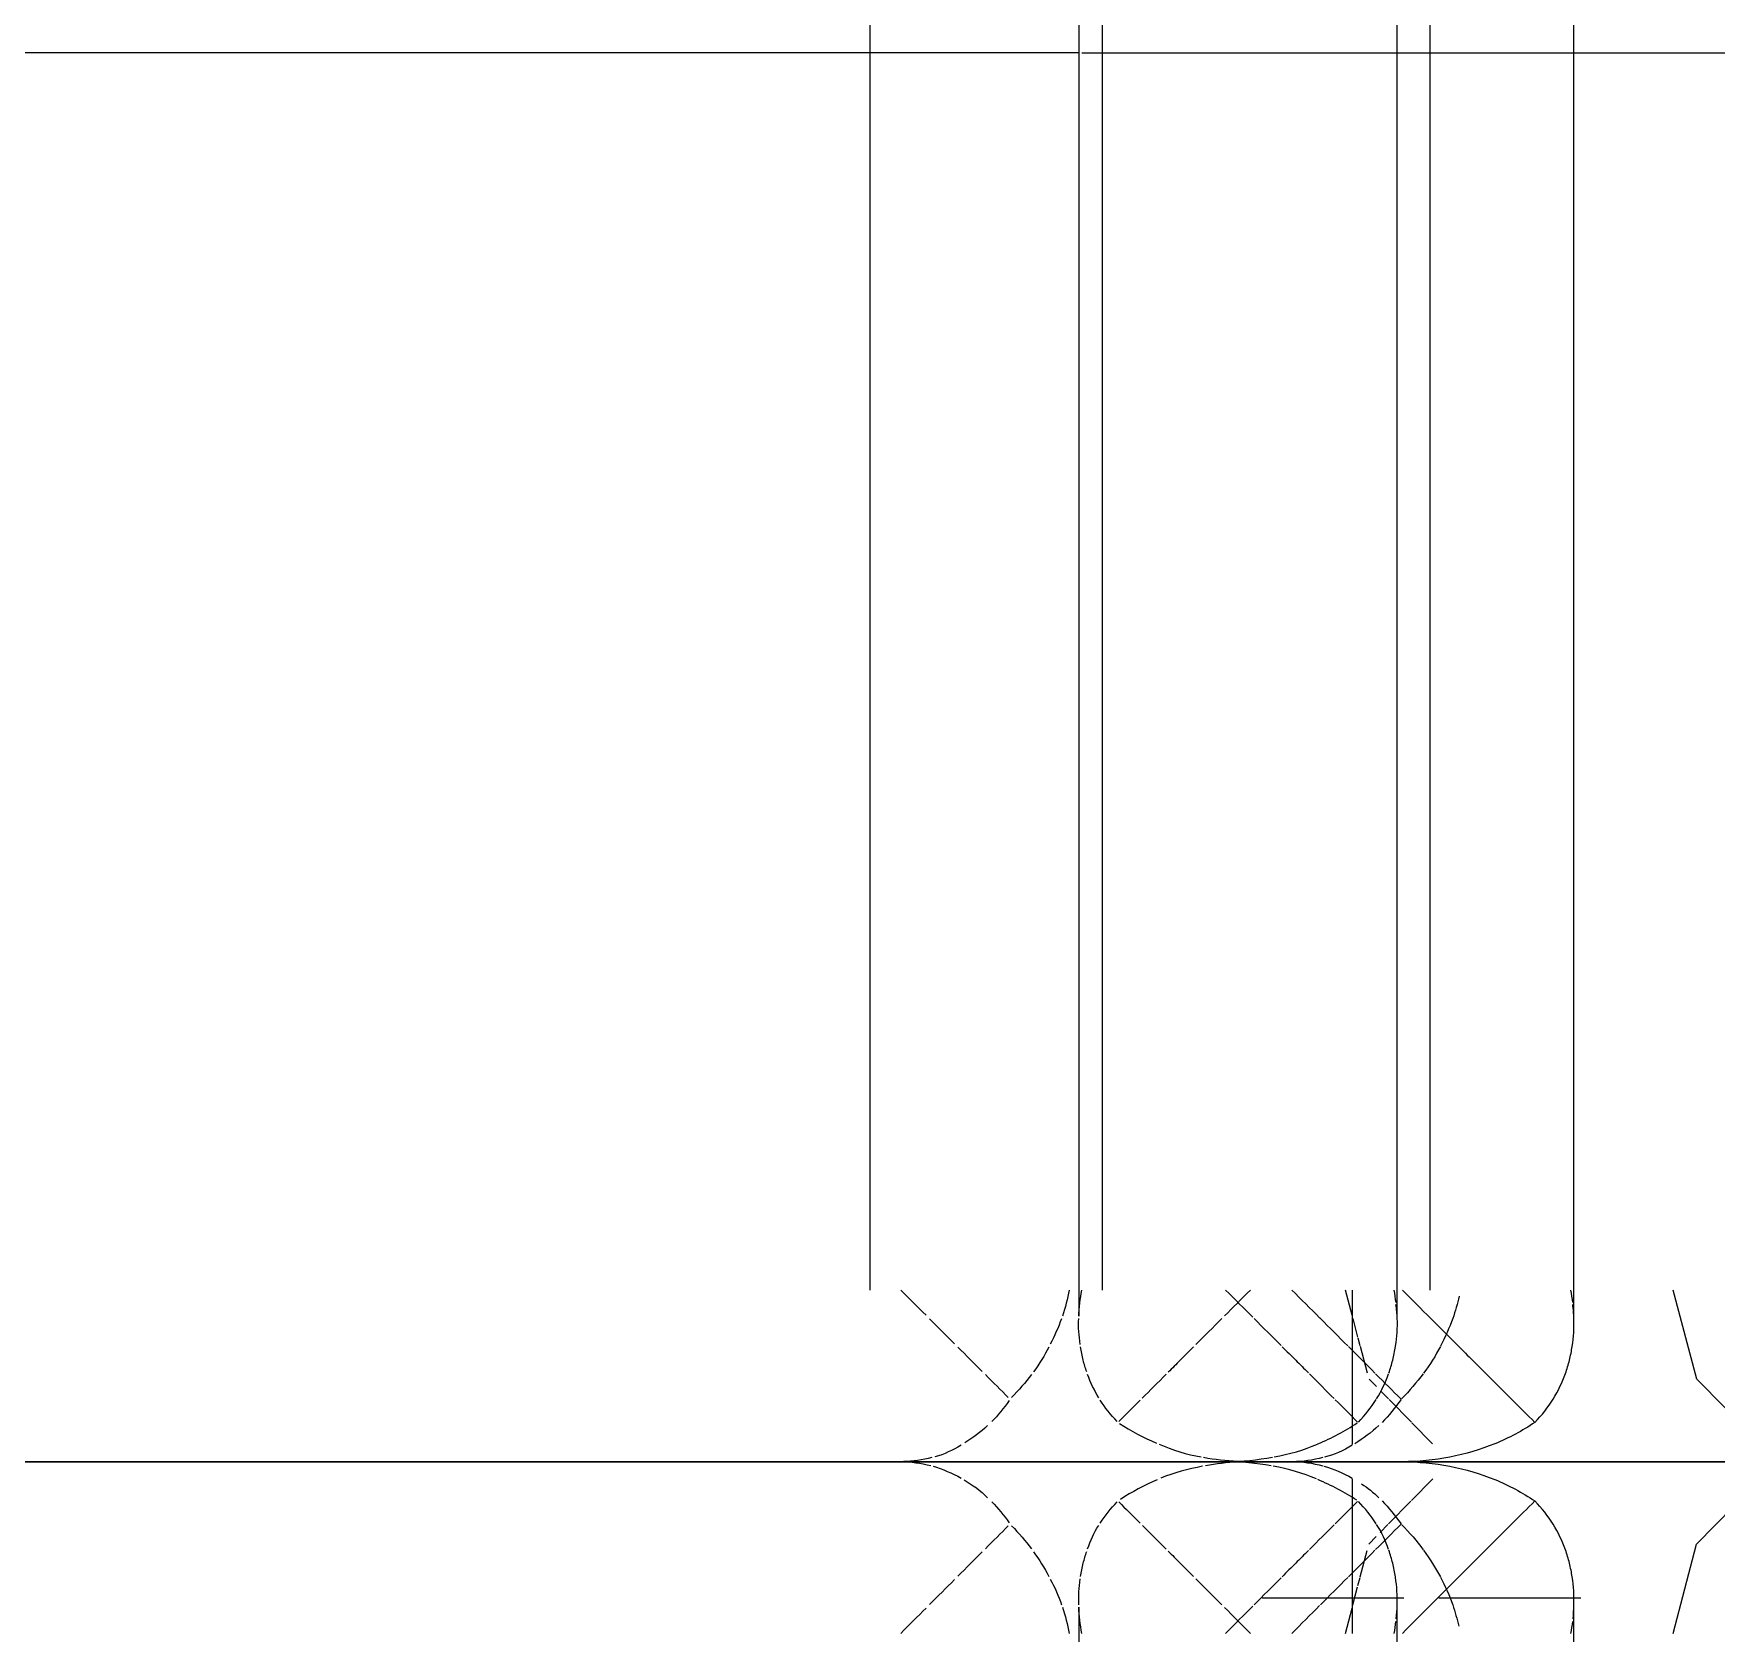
# Model space of a CAD drawing. Header units: inches. Extents: x 11834 to 13024, y -8101 to -6934.
# Drawn here: x 12201.66 to 12209.02, y -7334.75 to -7327.76 of the extents above; entities that cross this region are included whole.
import ezdxf

# ---------------------------------------------------------------- set-up
doc = ezdxf.new("R2010")
doc.units = ezdxf.units.IN
doc.header["$MEASUREMENT"] = 0
doc.layers.add('I-FURN', color=30, linetype='Continuous', lineweight=9)

# ---------------------------------------------------------------- blocks, each defined once
blk = doc.blocks.new('FP_1_65-FIRST FLOOR POWER _ SIGNAL')
at = {"layer": 'I-FURN'}
blk.add_line((0.6430178358093598, -6.731027544651112), (23.72807591417356, -6.731027544651027), dxfattribs=at)
blk = doc.blocks.new('FP_1_66-FIRST FLOOR POWER _ SIGNAL')
at = {"layer": 'I-FURN'}
for p, q in [((0.03515624999130295, 13.94335937498476), (0.03515624999138822, -5.981027544651112)), ((0.3954895833246041, -5.761023056246784), (0.1102337853087079, -5.761023056246784)), ((0.7851562499913028, -5.761023056246784), (0.3954895833246041, -5.761023056246784))]:
    blk.add_line(p, q, dxfattribs=at)
blk = doc.blocks.new('FP_1_68-FIRST FLOOR POWER _ SIGNAL')
at = {"layer": 'I-FURN'}
for p, q in [((-0.5616433798952299, -6.456355965007531), (-0.5616433792371537, -6.140688892763165)), ((-0.5616433805533062, -6.677537202016167), (-0.5616433798952299, -6.456355965007531)), ((-0.5616433812112972, -6.760266173375299), (-0.5616433805533062, -6.677537202016167)), ((-23.65776341419052, -6.731027544651027), (-0.5727053358264981, -6.731027544651112))]:
    blk.add_line(p, q, dxfattribs=at)
blk = doc.blocks.new('FP_1_71-FIRST FLOOR POWER _ SIGNAL')
at = {"layer": 'I-FURN'}
for p, q in [((0.03515624999138822, -5.981027544651112), (0.03515624999130295, 13.94335937498476)), ((-0.3251770833419982, -5.761023056246784), (-0.7148437500086969, -5.761023056246784)), ((-0.03992128532593141, -5.761023056246784), (-0.3251770833419982, -5.761023056246784))]:
    blk.add_line(p, q, dxfattribs=at)
blk = doc.blocks.new('FP_1_72-FIRST FLOOR POWER _ SIGNAL')
at = {"layer": 'I-FURN'}
blk.add_line((-0.6003381713378529, -4.566728038425764), (-23.63013057867925, -4.566728038425764), dxfattribs=at)
blk = doc.blocks.new('FP_1_74-FIRST FLOOR POWER _ SIGNAL')
at = {"layer": 'I-FURN'}
for p, q in [((0.03515624999138822, -5.981027544651112), (0.03515624999138822, -5.31672803842585)), ((-0.7148437500086969, -5.732548011845494), (-0.6053702596531706, -5.761129792180667)), ((-0.5905570475232195, -5.76499728534074), (-0.5120230527270734, -5.785501257405655)), ((-0.5059036656251975, -5.787098931667855), (-0.4707782291086743, -5.796269622283716)), ((-0.4678702515052748, -5.797028848803364), (-0.3521594799834417, -5.827239083658525)), ((-0.3251770833419982, -5.834283756585363), (-0.2915243849051876, -5.867233933912387)), ((-0.2737542375349164, -5.884633118351586), (-0.2396700486057455, -5.918005778537291)), ((-0.2365291599310524, -5.921081099198118), (-0.1376609109939295, -6.017885411654787)), ((-0.1345886463414558, -6.020893540862658), (-0.03992128532593141, -6.113584661558462)), ((0.03515624999138822, -12.2349873261808), (0.03515624999138822, -5.981027544651112)), ((-0.7148437500086969, -7.164775411837751), (-0.3251770833419982, -7.266511156577621)), ((-0.3251770833419982, -7.266511156577621), (-0.03992128532601668, -7.545812061550719)), ((-0.7148437500086117, -8.597002811829922), (-0.3251770833419129, -8.698738556569706)), ((-0.3251770833419129, -8.698738556569706), (-0.03992128532593141, -8.978039461542805)), ((-0.7148437500086117, -10.02923021182209), (-0.3251770833419982, -10.13096595656196)), ((-0.3251770833419982, -10.13096595656196), (-0.03992128532593141, -10.41026686153506)), ((-0.7148437500086117, -11.46145761181427), (-0.3251770833419982, -11.56319335655405)), ((-0.3037199406313106, -11.58420256800184), (-0.2242260526147674, -11.66203697142947)), ((-0.1978003451973222, -11.68791102569091), (-0.1650596086469136, -11.71996827890581)), ((-0.126203623360908, -11.75801312121746), (-0.08215888965909811, -11.80113839357918)), ((-0.06502382068791233, -11.81791575727769), (-0.03992128532593141, -11.84249426152715)), ((0.03515624999138822, -12.57078780771132), (0.03515624999138822, -12.23539204256042))]:
    blk.add_line(p, q, dxfattribs=at)
blk = doc.blocks.new('FP_1_79-FIRST FLOOR POWER _ SIGNAL')
at = {"layer": 'I-FURN'}
blk.add_line((23.70044307866229, -4.56672803842602), (0.6706506713206294, -4.56672803842602), dxfattribs=at)
blk = doc.blocks.new('FP_1_81-FIRST FLOOR POWER _ SIGNAL')
at = {"layer": 'I-FURN'}
for p, q in [((0.03515624999138822, -5.316728038425764), (0.03515624999138822, -5.981027544651112)), ((0.6756827596353502, -5.761561314602516), (0.7851562499913028, -5.732540428829252)), ((0.4224657888391618, -5.828687892565909), (0.5381842262599718, -5.798011501931767)), ((0.5410856246299999, -5.797242355443443), (0.5746761791975813, -5.788337664051936)), ((0.5793489641277744, -5.78709893166794), (0.6608699298493262, -5.765488123182364)), ((0.3634205131726844, -5.867414474157328), (0.3954895833246041, -5.835839152439717)), ((0.2079674921483558, -6.020474077305948), (0.3068468526066112, -5.923117103658227)), ((0.3099758868133903, -5.92003624533342), (0.3453209181397482, -5.885235400470804)), ((0.03515624999138822, -5.981027544651112), (0.03515624999138822, -12.2349873261808)), ((0.1137897159585464, -6.113201854186911), (0.2055747761994837, -6.022829954027855)), ((0.3954895833246041, -7.268066528653406), (0.7851562499913028, -7.164767805042941)), ((0.1102337853087079, -7.548930412497184), (0.3954895833246041, -7.268066528653406)), ((0.3954895833246894, -8.700293904867008), (0.7851562499913881, -8.596995181256544)), ((0.1102337853087079, -8.981157788710787), (0.3954895833246894, -8.700293904867008)), ((0.3954895833246894, -10.13252128108061), (0.7851562499913881, -10.02922255747006)), ((0.1102337853087079, -10.41338516492431), (0.3954895833246894, -10.13252128108061)), ((0.3954895833246894, -11.56474865729422), (0.7851562499913881, -11.46144993368375)), ((0.2704013049682316, -11.68791102569091), (0.3760834805816273, -11.58385597579445)), ((0.1482259201713702, -11.80820534862081), (0.1956196057086856, -11.76154135552318)), ((0.1102337853087079, -11.84561254113799), (0.1441572247623241, -11.81221140074206)), ((0.03515624999138822, -12.23539204256042), (0.03515624999138822, -12.57078780771132))]:
    blk.add_line(p, q, dxfattribs=at)
blk = doc.blocks.new('FP_1_86-FIRST FLOOR POWER _ SIGNAL')
at = {"layer": 'I-FURN'}
blk.add_line((0.6620399060629437, -5.958677840923797), (23.70905384391997, -5.958677840923627), dxfattribs=at)
blk = doc.blocks.new('FP_1_88-FIRST FLOOR POWER _ SIGNAL')
at = {"layer": 'I-FURN'}
for p, q in [((0.03515624999130295, 13.94335937498476), (0.03515624999138822, -5.208677840923712)), ((0.2050086455436997, -5.76102305624704), (0.1674663059790475, -5.76102305624704))]:
    blk.add_line(p, q, dxfattribs=at)
blk = doc.blocks.new('FP_1_90-FIRST FLOOR POWER _ SIGNAL')
at = {"layer": 'I-FURN'}
for p, q in [((-0.5616433808420992, -5.684006261228887), (-0.561643379993029, -5.368339188242543)), ((-0.5616433816910841, -5.905187498594358), (-0.5616433808420992, -5.684006261228887)), ((-0.561643382540069, -5.987916469670153), (-0.5616433816910841, -5.905187498594358)), ((-23.63874134393694, -5.958677840923712), (-0.5917274060801673, -5.958677840923797))]:
    blk.add_line(p, q, dxfattribs=at)
blk = doc.blocks.new('FP_1_93-FIRST FLOOR POWER _ SIGNAL')
at = {"layer": 'I-FURN'}
for p, q in [((0.03515624999138822, -5.208677840923712), (0.03515624999130295, 13.94335937498476)), ((-0.09715380599644162, -5.76102305624704), (-0.1337036749950755, -5.76102305624704))]:
    blk.add_line(p, q, dxfattribs=at)
blk = doc.blocks.new('Kimball - Villa - Lounges Privacy Back Without Arms - K602FPB-6991797-FIRST FLOOR POWER _ SIGNAL')
at = {"layer": 'I-FURN'}
h = blk.add_hatch(dxfattribs=at)
h.set_pattern_fill('FP1_4', color=256, style=0, pattern_type=2)
h.set_pattern_definition([(270, (7274.035, 12201.662), (7.553999999999999, 4.625490960379552e-16), []), (0, (7274.035, 12201.662), (0, 7.553999999999999), [])])
h.paths.add_polyline_path([(0.785156249991047, 13.94335937498476), (0.7851562499913028, -4.566955231869001), (23.58593749999178, -4.566955231869001), (23.58593749999153, 13.94335937498511), (1.149674095978469, 13.94335937498485)], flags=0)
h.paths.add_polyline_path([(21.14062499999326, 11.44335937498457), (21.14062499999318, 13.69335937498465), (23.39062499999258, 13.69335937498474), (23.39062499999266, 11.44335937498465)], flags=0)
h = blk.add_hatch(dxfattribs=at)
h.set_pattern_fill('FP1_3', color=256, style=0, pattern_type=2)
h.set_pattern_definition([(270, (7274.035, 435.366), (7.553999999999999, 4.625490960379552e-16), []), (0, (7274.035, 435.366), (0, 1.432), [])])
h.paths.add_polyline_path([(0.7851562499913028, -11.85055540701421), (21.14062499999318, -11.83119814343158), (21.14062499999318, -11.44335937501535), (23.39062499999258, -11.44335937501526), (23.39062499999258, -11.85055540701404), (23.58593749998462, -11.83119814343149), (23.58593749999178, -4.580329895318498), (0.7851562499913028, -4.580329895318839), (0.7851562499913028, -11.84439697652689)], flags=0)
for points in [[(-0.7148437499999573, -3.789021850487209), (-0.6777960078411177, -3.825717111470839), (-0.6410067688931508, -3.862688270923686), (-0.6043916903275337, -3.899430066618461)], [(0.03515625000004346, -3.789021850487196), (0.03515625000004285, -3.8329265517513), (0.02943647391194679, -3.87702677754275), (0.01816256162501962, -3.920046928796117)], [(0.05329683551252006, -3.924348978256933), (0.04230599138201224, -3.883812471738771), (0.03713983522049927, -3.842297164580486), (0.03552248830375532, -3.800817186049056)], [(0.6747041903276886, -3.899430066618951), (0.7113192688933543, -3.862688270924078), (0.7481085078412891, -3.825717111471049), (0.7851562500000533, -3.789021850487193)], [(-0.5891036039191162, -3.914766293312183), (-0.5524714312486401, -3.951498682343098), (-0.5162333615087722, -3.987681352559002), (-0.4800315339790275, -4.023845537270414)], [(0.01544015298663852, -3.930033479121431), (0.003437558480304277, -3.972416157704047), (-0.01516151856002153, -4.012901035308799), (-0.03643601433386495, -4.052967712824175)], [(0.106748514333976, -4.052967712824198), (0.08581302595321424, -4.016329047531554), (0.06661135490472321, -3.978251221573721), (0.05653299681477267, -3.938719420210825)], [(0.5502771797096008, -4.023920521645745), (0.5863195031582422, -3.987935238206186), (0.6226715348691833, -3.951505029121634), (0.6594114357410854, -3.914766556914397)], [(-0.4651726295814078, -4.038687737034081), (-0.4291884640481203, -4.07460869254862), (-0.3931625738759617, -4.110700223865987), (-0.3589865773875801, -4.144879802248906)], [(0.4294291593172717, -4.144713349302621), (0.4639821492236763, -4.110051369824967), (0.4995747672031959, -4.074552860739787), (0.5354911142262118, -4.038683209673128)], [(-0.04390226462321443, -4.065656296313557), (-0.06594857042010682, -4.102059445749253), (-0.09051955881816419, -4.138182178606217), (-0.1226304749205009, -4.16886273461627)], [(0.1929429749206331, -4.168862734616303), (0.1637989570675682, -4.137879792684407), (0.1394728483710075, -4.104391167131051), (0.1172053065464226, -4.069616038474186)], [(-0.3451904353404031, -4.158694180895722), (-0.3108042920172331, -4.193241463240446), (-0.2775491349105918, -4.22671628307343), (-0.2449242811314372, -4.259024063707707)], [(-0.13999276725604, -4.186635422788604), (-0.1678467755250393, -4.214097447179431), (-0.1988467637938418, -4.239301128254537), (-0.2318021485133293, -4.262513114596056)], [(0.3020728698978474, -4.262556251652601), (0.2688996428431067, -4.23956919083771), (0.2377590796416308, -4.214216479308853), (0.2100948475684636, -4.186698008898398)], [(0.3152112760866016, -4.259072923608312), (0.3477423431642113, -4.226944809738915), (0.3810689257986105, -4.19328081785279), (0.4154972482866998, -4.158698856673523)], [(-0.2448531909870524, -4.273687929025817), (-0.2775367227682797, -4.305298505075703), (-0.3110233565822218, -4.334437314779564), (-0.3456231604874049, -4.360028677440929)], [(0.4159407918519288, -4.359995421388397), (0.3813840221501895, -4.334125156737362), (0.3479684326689376, -4.304906583261367), (0.3151909239338115, -4.273604971635434)], [(-0.3581799278963591, -4.369229436985199), (-0.3932222024780755, -4.394560558606394), (-0.4293388702185486, -4.416124101781533), (-0.4657858570481848, -4.436363080562435)], [(0.5360935284279609, -4.436412872923499), (0.4995760131536122, -4.416901178028518), (0.4630180183404869, -4.396142404852609), (0.4283733076401025, -4.369594127744731)], [(-0.4777890570568057, -4.442718488438265), (-0.5146876885669015, -4.461757197414803), (-0.5519180328854673, -4.479416274970089), (-0.5895528580986962, -4.491361514755257)], [(0.6598687100732963, -4.491318835999771), (0.62234701038839, -4.477933234174729), (0.5852361789785956, -4.460935364216516), (0.5481582001010492, -4.442521229855656)], [(-0.6007289059194681, -4.495220355442203), (-0.6385531982354955, -4.508143364557242), (-0.676560457615816, -4.518231085524922), (-0.7148437499999573, -4.525419993594335)], [(0.7851562500000543, -4.525419993594324), (0.74687295761594, -4.51823108552491), (0.7088656982356397, -4.508143364557227), (0.6710414059196225, -4.49522035544219)], [(-0.7148437499999546, -4.580329895303239), (-0.6764085726946008, -4.573112262324792), (-0.6382556522218167, -4.568705107879657), (-0.6002785259718627, -4.567255164571496)], [(-0.5908219346320481, -4.566955231853493), (-0.5526415708986201, -4.565991549651272), (-0.5146615672642896, -4.568130562090959), (-0.4771197973083389, -4.573253351499261)], [(-0.3461397360545873, -4.605556625638852), (-0.3108691295069486, -4.618402924499764), (-0.2755895839165283, -4.632561615688314), (-0.2434357468109642, -4.654172613370311)], [(0.3138821945596499, -4.654504451859746), (0.3467200902792772, -4.634588122282212), (0.3811931612087868, -4.618485518555566), (0.4164534354397063, -4.605565216050694)], [(0.5474256145606144, -4.573232696670591), (0.5849427062986089, -4.568033632596223), (0.6228362066366819, -4.564475023027248), (0.6611344346318021, -4.566955231853762)], [(0.670591025972018, -4.567255164571792), (0.7085681522218545, -4.568705107880012), (0.7467210726946434, -4.573112262325193), (0.785156250000055, -4.580329895303628)], [(-0.2330745526526739, -4.661033084746383), (-0.2006134521907399, -4.681738195063301), (-0.1699259897731775, -4.706523789050445), (-0.1404005871180145, -4.734510354339681)], [(0.210697763466176, -4.734467902636234), (0.2401198448372284, -4.706195102411839), (0.2709200074372369, -4.681708499929448), (0.3033862129431326, -4.66102889024315)], [(-0.1403690351698976, -4.742168103570837), (-0.1699368521848365, -4.771145959796248), (-0.2008964516601501, -4.802555737159206), (-0.2335400572713295, -4.835399302252699)], [(-0.04415997573958245, -4.910030587417344), (-0.06775127267365003, -4.852970104754988), (-0.09691166374324042, -4.799554410202544), (-0.1293779030312116, -4.749125310498021)], [(0.2021618490610208, -4.745109985922888), (0.1688522481605492, -4.795137692451029), (0.1414129454175878, -4.849625727064288), (0.1161718229539506, -4.90641156214016)], [(0.3038533208156353, -4.835399988837708), (0.2712149381007484, -4.80256112021004), (0.2403681435269125, -4.771355938736115), (0.2106967453562044, -4.742194989527083)], [(-0.2429706957782608, -4.844879736710462), (-0.2762207074978011, -4.878276405938645), (-0.3111542109571164, -4.913064287582531), (-0.3468897817102412, -4.94877581781082)], [(0.41720130653143, -4.948774960510544), (0.3814549649234942, -4.913053961389063), (0.3457009860712986, -4.877247526637395), (0.3131620870972333, -4.844730009473444)], [(0.01516425051392627, -5.108325401571364), (0.002890476318537802, -5.045251324544865), (-0.01240459226642819, -4.981774868641206), (-0.03751934570712254, -4.924875929235641)], [(0.1112123905839314, -4.918014393163921), (0.08749792900865876, -4.976821744495285), (0.06601780508529734, -5.03832070463656), (0.05598519616286222, -5.102420122271631)], [(-0.4768546488285164, -5.078730261918478), (-0.5142207844679756, -5.116056371789351), (-0.5519607132770985, -5.153855542043207), (-0.5901027475118907, -5.191987239107675)], [(0.03380243783711532, -5.262126045488432), (0.03142829810092401, -5.214304310750391), (0.02507657343289072, -5.167357173298771), (0.01721968014334882, -5.120307852164565)], [(0.05438236953407871, -5.112301237990426), (0.04500232223818146, -5.161494796964305), (0.04086350538166867, -5.211774837531816), (0.03797338339955712, -5.26226229327033)], [(0.6604174455017304, -5.191987353580807), (0.6223905238659214, -5.153861651559816), (0.5845645031452619, -5.116090228212721), (0.5471736391954749, -5.078737300673902)], [(-0.6016029181759621, -5.203519226229848), (-0.6391426576888164, -5.241180560964378), (-0.676855337269659, -5.279099994791698), (-0.7148437499999494, -5.316728038410498)], [(-0.5956023954745538, -5.327905792476493), (-0.6351236868599035, -5.288267937695712), (-0.6748307652226995, -5.2483112508954), (-0.7148437499999546, -5.208677840908469)], [(0.01686872351704747, -5.408144187950791), (0.02899850211973221, -5.343087744311203), (0.03515625000004534, -5.276897590672025), (0.0351562500000458, -5.208677840908472)], [(0.03517182598282852, -5.214616346130202), (0.03552954277141572, -5.282759452270081), (0.04352151879546195, -5.348093926104005), (0.05458471010858149, -5.413899808632053)], [(0.7851562500000536, -5.208677840908506), (0.745143265222835, -5.248311250895538), (0.7054361868600558, -5.288267937695929), (0.6659148954746795, -5.327905792476746)], [(0.7851562500000575, -5.316728038410743), (0.7471678372694969, -5.279099994792563), (0.7094551576885089, -5.241180560965732), (0.671915418175766, -5.203519226231433)], [(0.03515625000005079, -5.316728038410552), (0.03515625000005096, -5.298489280173755), (0.03470374608499378, -5.280280884182298), (0.03380243783711533, -5.262126045488433)], [(0.03651006216297644, -5.262126045488705), (0.03569306815216636, -5.278582562462897), (0.03531437300670578, -5.295087919475262), (0.03518764081851337, -5.311611694879379)], [(-0.472545792789294, -5.450979917738478), (-0.5113455329039628, -5.412220577450698), (-0.5505648572258391, -5.372943261534963), (-0.5902140082498536, -5.333307373704001)], [(0.6605284053257188, -5.333307277254429), (0.6210017243343062, -5.372936938533988), (0.5816915752714569, -5.412184181778881), (0.5428616614933234, -5.450976262473582)], [(-0.04024733725428843, -5.605784195500006), (-0.01608582663335725, -5.545686475520188), (0.005655185434804334, -5.482583248645108), (0.0152599526096937, -5.41678173113684)], [(0.055899654806587, -5.420891103074655), (0.0688251540913401, -5.485879868681669), (0.08508764205033738, -5.551466345502143), (0.1120172504439529, -5.609729921980332)], [(-0.7148437499999466, -5.498308979806205), (-0.6742248445530418, -5.538541427166995), (-0.6339166803384249, -5.579105526231538), (-0.5938080976028356, -5.619335365914028)], [(0.0351562500000512, -5.49830897980623), (0.03515625000005203, -5.544536087929884), (0.02904846239283559, -5.589498138328059), (0.01701566448759234, -5.633636107575953)], [(0.05329683551252148, -5.633636107575979), (0.04149349432450883, -5.59033981734644), (0.03561542552710402, -5.546204304935702), (0.03517573085037161, -5.500949507894904)], [(0.6641205976030604, -5.619335365914355), (0.7042291803386745, -5.579105526231823), (0.7445373445532399, -5.538541427167162), (0.7851562500000545, -5.498308979806213)], [(-0.2403320441934068, -5.683177068048189), (-0.2747944010742651, -5.64854598550062), (-0.3110989338616208, -5.612400110293644), (-0.3482581392133419, -5.575262565339679)], [(0.4185700858302877, -5.575263050717169), (0.3813990403717136, -5.61241098073662), (0.3442358877308124, -5.649632086940912), (0.310584377749099, -5.683252091998726)], [(-0.5904446044842389, -5.622708696241332), (-0.5503316793115443, -5.662934786642719), (-0.5106810129404431, -5.702511081535846), (-0.4710505895599694, -5.742104740731196)], [(-0.1333302447392377, -5.782443782066425), (-0.09806119292140816, -5.729050731358263), (-0.06927336047165217, -5.672043728886819), (-0.04284493336103131, -5.61217873458753)], [(0.0157800171991751, -5.63809191244665), (0.003767271574964726, -5.680688584337944), (-0.01496599163259774, -5.721734563562107), (-0.03643601433384164, -5.762254842143197)], [(0.106748514333968, -5.762254842143235), (0.08444850666420797, -5.723125272535827), (0.064270492409111, -5.682546964640745), (0.05470365375431421, -5.640255825153138)], [(0.1131574333611457, -5.612178734587556), (0.1382223729324867, -5.673248888364669), (0.1692004517197197, -5.730143611945163), (0.2047827670028742, -5.7841457003966)], [(0.5413443082966761, -5.742125828963163), (0.580728625901019, -5.702808505577665), (0.6205155526728008, -5.662940168743053), (0.6607564581350516, -5.622708723286531)], [(0.6609590120291252, -5.622506217777342), (0.661739526694878, -5.621723491058878), (0.662520305280525, -5.620940628406842), (0.6633013378286047, -5.620157634883529)], [(-0.1381019671506082, -5.785457491113783), (-0.1690409944985593, -5.755193965066161), (-0.2015036898037881, -5.722226149180185), (-0.2358263216084283, -5.687706749804639)], [(0.306139201202992, -5.687706408164769), (0.2718226107266345, -5.722220370266304), (0.2394078229152939, -5.755097181625737), (0.2084173661301771, -5.785452326722492)], [(-0.4677850159648536, -5.745367041980136), (-0.4284130002728773, -5.78467074991353), (-0.3890195446190209, -5.824149505629031), (-0.3519124857400142, -5.861241402509913)], [(-0.2363066896369673, -5.866418555570164), (-0.2018102909849054, -5.844752777202336), (-0.1692347684269316, -5.818729881532057), (-0.1380979710405254, -5.788718861540399)], [(-0.06157039699712393, -5.802464832939524), (-0.07963861286147304, -5.828940593171775), (-0.09889921475914587, -5.855119480664677), (-0.122630474920464, -5.878149863935289)], [(0.1929429749206097, -5.878149863935333), (0.1622432968332345, -5.845687220615231), (0.1368620663029216, -5.810186785865778), (0.1136491598248711, -5.773344071604762)], [(0.2084075948423874, -5.788726851729632), (0.2394928978624759, -5.818880925054271), (0.2721163286592181, -5.844785413362095), (0.3066188962017163, -5.866420037482507)], [(0.4222616190193063, -5.861193403318354), (0.4598954200319043, -5.823411336263749), (0.498809579210663, -5.784607586360971), (0.5380983410943008, -5.745366422109208)], [(-0.3490131503054403, -5.920887796773505), (-0.3113688302247609, -5.907386639956757), (-0.2737340357396046, -5.89230180504617), (-0.2397034654154138, -5.868677941757367)], [(-0.3489076461224229, -5.864247392498805), (-0.3112731656999669, -5.902043397187289), (-0.2748893731489571, -5.938792500421084), (-0.2394288602730321, -5.973753070022526)], [(0.3097393217321478, -5.973757047714538), (0.3451651442125218, -5.938864167555793), (0.3815313182993589, -5.902088085349896), (0.4192193674290075, -5.864248032794183)], [(0.3100621621741626, -5.868563153569279), (0.3449312621242233, -5.890103465997474), (0.3816939374010007, -5.907295749849298), (0.4193259591083433, -5.920885570492545)], [(-0.7148437499999546, -5.945075984015585), (-0.6974066513645042, -5.948350447332395), (-0.6800276472445802, -5.951046453832655), (-0.66269679657059, -5.953150302189419)], [(-0.6513505627877028, -5.954443636251503), (-0.6314191914418006, -5.956567528277137), (-0.6115456044310525, -5.957913786523032), (-0.5917240175915709, -5.958427827266172)], [(-0.5908219346323252, -5.958450647465468), (-0.5502100956372924, -5.95947570072879), (-0.5098246537619301, -5.956992140764993), (-0.4699527588796011, -5.951137603016501)], [(-0.1364052177454999, -5.892270470633786), (-0.1665332656824126, -5.922223339694833), (-0.2001666125866702, -5.949732652782392), (-0.2365854944031835, -5.975143365541885)], [(0.3068969953723027, -5.975144118475994), (0.2704353943300462, -5.949765601673379), (0.2363816941284518, -5.922374288232643), (0.2065306814558367, -5.892331307921122)], [(0.5402640058520598, -5.951141442484139), (0.5801019662305082, -5.957099960719088), (0.6203932094465283, -5.961140476807564), (0.6611344346325104, -5.958450647465501)], [(0.6620366600582559, -5.958427316492022), (0.681861282228157, -5.957902393403531), (0.7018026310950979, -5.955767591098529), (0.721772478119923, -5.95320983557434)], [(0.7307209027822603, -5.953424688202868), (0.7488102385505089, -5.951282685299159), (0.766951583456142, -5.948494586733831), (0.7851562500000546, -5.945075984015618)], [(-0.2394146277859415, -5.977681703498093), (-0.2749865491520212, -6.012522127673658), (-0.3115067570414123, -6.044416290492065), (-0.3493609760952997, -6.072063431028518)], [(0.03515625000005212, -5.981027544635817), (0.03515625000005251, -6.051022225488341), (0.02182742460361673, -6.190117245612432), (-0.03689766666816167, -6.388210715253519), (-0.09983679428740283, -6.505543920592865), (-0.1364226592558155, -6.559448635379839)], [(0.2067351592559603, -6.559448635379894), (0.1701492942875416, -6.50554392059292), (0.1072101666682888, -6.388210715253573), (0.04848507539649597, -6.190117245612469), (0.03515625000005645, -6.051022225488362), (0.03515625000005596, -5.981027544635833)], [(0.4196736037954836, -6.072062591465861), (0.3818738784362761, -6.044057182596412), (0.345335711743712, -6.012401122262468), (0.3097291423183232, -5.977675054505552)], [(-0.3510657692569008, -6.073322556421847), (-0.3890986343315148, -6.10136679956828), (-0.4284451496760394, -6.124960303775483), (-0.4681726883777459, -6.146973489943266)], [(0.5384851883779156, -6.146973489943272), (0.4986722381285953, -6.125847432531903), (0.4588407720498327, -6.103117240258481), (0.4213543592009033, -6.073395936335907)], [(-0.7148437499999466, -6.717425687742913), (-0.6974066513647049, -6.720700151059678), (-0.6800276472449902, -6.723396157559912), (-0.6626967965712102, -6.725500005916666)], [(-0.6513603075050757, -6.726792301516897), (-0.6311232959637406, -6.728949021610067), (-0.6109458581822426, -6.730304061673026), (-0.5908219346322638, -6.730800351192793)], [(0.6611344346324508, -6.730800351192834), (0.6812616329776091, -6.730292335529034), (0.7015083828248933, -6.728130526477705), (0.7217839271327878, -6.725539307889207)], [(0.7307209027821456, -6.725774391930208), (0.7488102385504307, -6.723632389026498), (0.7669515834561036, -6.72084429046117), (0.785156250000058, -6.717425687742953)]]:
    blk.add_open_spline(points, degree=3, dxfattribs=at)
for points, knots in [([(-0.4659883645539246, -4.574869328290328), (-0.4466922363364825, -4.577873661203953), (-0.409986854461627, -4.585042263301387), (-0.3743088451974161, -4.596174443004955), (-0.3572848690036431, -4.601761128648794)], [0.4041825876701992, 0.4041825876701992, 0.4041825876701992, 0.4041825876701992, 0.5, 0.5874324201292784, 0.5874324201292784, 0.5874324201292784, 0.5874324201292784]), ([(0.4275499480129014, -4.601633319247693), (0.4444912962505597, -4.595823934133062), (0.4803569667969422, -4.585091871401828), (0.5170346504241409, -4.578185891914235), (0.5363045806499693, -4.574908115341818)], [0.4125675798710817, 0.4125675798710817, 0.4125675798710817, 0.4125675798710817, 0.5, 0.595817412330161, 0.595817412330161, 0.595817412330161, 0.595817412330161]), ([(-0.355748660779117, -4.957631076522805), (-0.3731757152877317, -4.97505558761991), (-0.4097764195910629, -5.011708855373487), (-0.4472222085008453, -5.049119386418464), (-0.4667459312402937, -5.06863127402574)], [0.4100056380584909, 0.4100056380584909, 0.4100056380584909, 0.4100056380584909, 0.5, 0.597066830794137, 0.597066830794137, 0.597066830794137, 0.597066830794137]), ([(0.5370557763090176, -5.068629322090458), (0.5175043227435194, -5.0490970464578), (0.4800299971264637, -5.011638091784972), (0.4436235929633794, -4.975206005966443), (0.426100742070831, -4.957675055358194)], [0.4029331692047831, 0.4029331692047831, 0.4029331692047831, 0.4029331692047831, 0.5, 0.5899943619409692, 0.5899943619409692, 0.5899943619409692, 0.5899943619409692]), ([(-0.3531852890354741, -5.57033760719911), (-0.371447870929343, -5.552080481372145), (-0.4090848847785865, -5.514387529378157), (-0.4476148987569063, -5.475894188667638), (-0.4673378647508511, -5.456183029332528)], [0.4055908295121063, 0.4055908295121063, 0.4055908295121063, 0.4055908295121063, 0.5, 0.5980477694132026, 0.5980477694132026, 0.5980477694132026, 0.5980477694132026]), ([(0.5376485699075939, -5.456184347185623), (0.517896605278353, -5.475916798595174), (0.4793371417843412, -5.514460037281288), (0.4419049359928141, -5.551919884235273), (0.4235216908827226, -5.570311054668965)], [0.4019522305866175, 0.4019522305866175, 0.4019522305866175, 0.4019522305866175, 0.5, 0.5944091704877137, 0.5944091704877137, 0.5944091704877137, 0.5944091704877137]), ([(-0.4680929175307468, -5.950860790806733), (-0.4480849295395595, -5.947810822245875), (-0.408761321964511, -5.940199406951985), (-0.3706069221280371, -5.928073127703878), (-0.3517294923622972, -5.921813580358883)], [0.4007000305542914, 0.4007000305542914, 0.4007000305542914, 0.4007000305542914, 0.5, 0.5969420663697588, 0.5969420663697588, 0.5969420663697588, 0.5969420663697588]), ([(0.4220283411269018, -5.921850086178123), (0.4407694551238411, -5.928474166008097), (0.4791353741939144, -5.940154308019053), (0.5184286817966782, -5.947482429665245), (0.5384060727221174, -5.950853906186014)], [0.4030579336302413, 0.4030579336302413, 0.4030579336302413, 0.4030579336302413, 0.5, 0.5992999694457086, 0.5992999694457086, 0.5992999694457086, 0.5992999694457086]), ([(-0.136422659255814, -6.559448635379839), (-0.1684864755502171, -6.528131007510408), (-0.2359002294123707, -6.45960781807422), (-0.3301586061996624, -6.36577888256452), (-0.4083634320080394, -6.287461362625789), (-0.4883664506156531, -6.207510981809661), (-0.5906261036084322, -6.105422450926436), (-0.6732171500969905, -6.022259262526653), (-0.7148437499999493, -5.9810275446358)], [0, 0, 0, 0, 0.2, 0.4, 0.5, 0.6, 0.8, 1, 1, 1, 1]), ([(0.7851562500000566, -5.981027544635838), (0.7435296500972005, -6.022259262526794), (0.660938603608783, -6.105422450926715), (0.5586789506158455, -6.207510981809776), (0.4786759320082227, -6.287461362625889), (0.4004711061998297, -6.365778882564605), (0.3062127294125258, -6.459607818074291), (0.2387989755503658, -6.528131007510463), (0.2067351592559604, -6.559448635379894)], [0, 0, 0, 0, 0.2, 0.4, 0.5, 0.6, 0.8, 1, 1, 1, 1]), ([(-0.4689278262917856, -6.14737375365016), (-0.5090603187957875, -6.168622903211437), (-0.580320977739569, -6.200648553211209), (-0.6524494321132036, -6.219866752101108), (-0.683493084435209, -6.227352291540692)], [0.5015583722437332, 0.5015583722437332, 0.5015583722437332, 0.5015583722437332, 0.75, 0.9370636655464757, 0.9370636655464757, 0.9370636655464757, 0.9370636655464757]), ([(0.7579296418069704, -6.229096414760003), (0.7254411604662906, -6.22180643440853), (0.6519657038175266, -6.20089747442237), (0.5796644525135335, -6.167622902552142), (0.5392457724936864, -6.147355078836542)], [0.05451840254283527, 0.05451840254283527, 0.05451840254283527, 0.05451840254283527, 0.25, 0.4984416277562668, 0.4984416277562668, 0.4984416277562668, 0.4984416277562668]), ([(-0.590821934632264, -6.730800351192794), (-0.5497222424115685, -6.73183771799703), (-0.4883664506157481, -6.728169285211434), (-0.4083634320081178, -6.712263208373308), (-0.3301586061997145, -6.688664702747186), (-0.2359002294123881, -6.644253948195733), (-0.1684864755502214, -6.590766263249278), (-0.136422659255814, -6.559448635379841)], [0.2, 0.2, 0.2, 0.2, 0.4, 0.5, 0.6, 0.8, 1, 1, 1, 1]), ([(0.2067351592559604, -6.559448635379894), (0.2387989755503687, -6.590766263249326), (0.3062127294125374, -6.64425394819578), (0.4004711061998545, -6.688664702747221), (0.4786759320082651, -6.712263208373346), (0.5586789506159042, -6.728169285211472), (0.6200347424117584, -6.731837717997067), (0.6611344346324509, -6.730800351192834)], [0, 0, 0, 0, 0.2, 0.4, 0.5, 0.6, 0.8, 0.8, 0.8, 0.8])]:
    blk.add_open_spline(points, degree=3, knots=knots, dxfattribs=at)
for name in ['FP_1_71-FIRST FLOOR POWER _ SIGNAL', 'FP_1_93-FIRST FLOOR POWER _ SIGNAL', 'FP_1_66-FIRST FLOOR POWER _ SIGNAL', 'FP_1_88-FIRST FLOOR POWER _ SIGNAL', 'FP_1_72-FIRST FLOOR POWER _ SIGNAL', 'FP_1_79-FIRST FLOOR POWER _ SIGNAL', 'FP_1_90-FIRST FLOOR POWER _ SIGNAL', 'FP_1_86-FIRST FLOOR POWER _ SIGNAL', 'FP_1_74-FIRST FLOOR POWER _ SIGNAL', 'FP_1_81-FIRST FLOOR POWER _ SIGNAL', 'FP_1_68-FIRST FLOOR POWER _ SIGNAL', 'FP_1_65-FIRST FLOOR POWER _ SIGNAL']:
    blk.add_blockref(name, (0, 0), dxfattribs=at)

msp = doc.modelspace()

# ---------------------------------------------------------------- block references
at = {"layer": 'I-FURN', "rotation": 89.99999999999928}
msp.add_blockref('Kimball - Villa - Lounges Privacy Back Without Arms - K602FPB-6991797-FIRST FLOOR POWER _ SIGNAL', (12201.66192776336, -7334.035077934986), dxfattribs=at)

doc.saveas('drawing.dxf')
